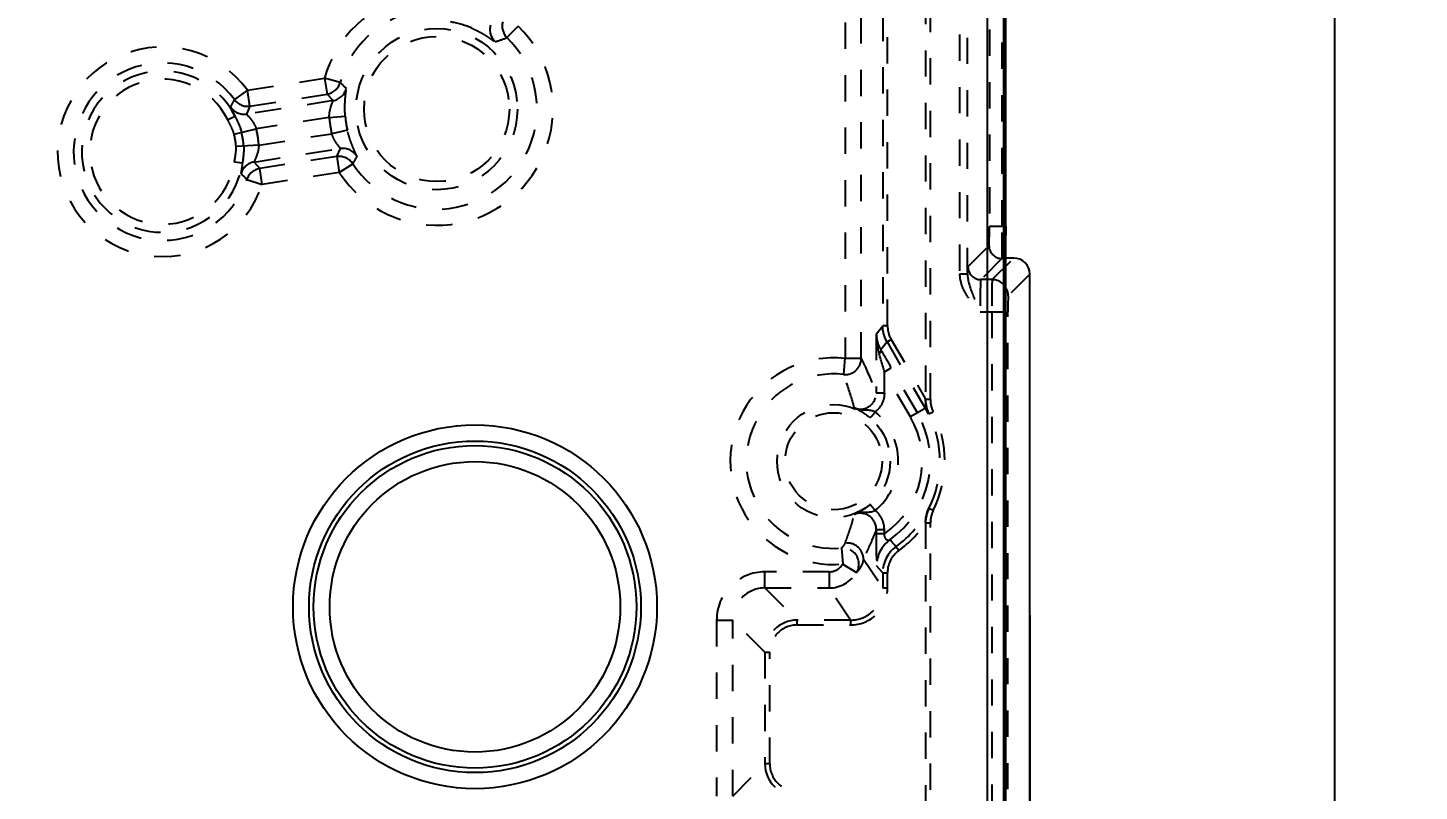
# Model space of a CAD drawing. Header units: millimetres. Extents: x -1265 to 1982, y -12197 to 1934.
# Drawn here: x 239.9 to 326.4, y 4.5 to 52 of the extents above; entities that cross this region are included whole.
import ezdxf

# ---------------------------------------------------------------- set-up
doc = ezdxf.new("R2010")
doc.units = ezdxf.units.MM
doc.header["$LTSCALE"] = 16.335
doc.header["$PDMODE"] = 3
doc.header["$PDSIZE"] = 0.3125
doc.linetypes.add('HIDDEN', pattern=[0.2, 0.1, -0.1])
doc.layers.get('0').update_dxf_attribs({"linetype": 'CONTINUOUS'})
doc.layers.get('Defpoints').update_dxf_attribs({"linetype": 'CONTINUOUS'})
doc.layers.add('DEFAULT_2', color=8, linetype='HIDDEN')
doc.styles.get("Standard").update_dxf_attribs({"font": 'txt', "width": 0.8})
doc.dimstyles.new('11', dxfattribs={"dimtxt": 8, "dimasz": 8, "dimexe": 0, "dimexo": 0, "dimgap": 0, "dimtad": 0, "dimdsep": 46, "dimtxsty": 'Standard', "dimcen": 0, "dimclrd": 4, "dimclre": 4, "dimclrt": 6, "dimazin": 0, "dimtp": 0.01, "dimtm": 0.01, "dimtfac": 1, "dimtofl": 0, "dimtmove": 0, "dimatfit": 3, "dimfxl": 0, "dimtolj": 1, "dimarcsym": 0})

# ---------------------------------------------------------------- blocks, each defined once
blk = doc.blocks.new('*D91')
at = {"color": 4, "lineweight": -2}
for p, q in [((177.508, 267.5), (321.138, 267.5)), ((321.138, 259.5), (321.138, 178.345)), ((321.138, -109.445), (321.138, 146.345)), ((107.131, -117.445), (321.138, -117.445))]:
    blk.add_line(p, q, dxfattribs=at)
at = {"color": 4}
for points in [[(319.804, 259.5), (322.471, 259.5), (321.138, 267.5)], [(319.804, -109.445), (322.471, -109.445), (321.138, -117.445)]]:
    blk.add_solid(points, dxfattribs=at)
at = {"layer": 'Defpoints', "color": 0}
for p in [(177.508, 267.5), (321.138, 267.5), (107.131, -117.445)]:
    blk.add_point(p, dxfattribs=at)
at = {"color": 6, "insert": (321.138, 162.345), "char_height": 8, "attachment_point": 5, "rotation": 90}
blk.add_mtext('\\A1;384.95', dxfattribs=at)
blk = doc.blocks.new('*D376')
at = {"color": 4, "lineweight": -2}
for p, q in [((302.177, 15.447), (302.177, -191.487)), ((-119.823, -87.596), (-119.823, -191.487)), ((-111.823, -191.487), (24.611, -191.487)), ((294.177, -191.487), (41.677, -191.487))]:
    blk.add_line(p, q, dxfattribs=at)
at = {"color": 4}
for points in [[(-111.823, -190.153), (-111.823, -192.82), (-119.823, -191.487)], [(294.177, -190.153), (294.177, -192.82), (302.177, -191.487)]]:
    blk.add_solid(points, dxfattribs=at)
at = {"layer": 'Defpoints', "color": 0}
for p in [(302.177, 15.447), (-119.823, -87.596), (-119.823, -191.487)]:
    blk.add_point(p, dxfattribs=at)
at = {"color": 6, "insert": (33.144, -191.487), "char_height": 8, "attachment_point": 5}
blk.add_mtext('\\A1;422', dxfattribs=at)

msp = doc.modelspace()

# ---------------------------------------------------------------- linework, layer by layer
at = {"color": 7, "linetype": 'Continuous'}
for p, q in [((300.677, -88.882), (300.677, 276.873)), ((299.546, -88.75), (299.546, 276.741)), ((300.546, 276.741), (300.546, -88.75)), ((301.177, 37.67), (300.677, 37.67)), ((302.177, -17.33), (302.177, 36.67))]:
    msp.add_line(p, q, dxfattribs=at)
for radius in [11.315, 10.316, 10.034, 9.034]:
    msp.add_circle((267.677, 15.97), radius, dxfattribs=at)
msp.add_ellipse((301.177, 36.67), major_axis=(0.707, 0.707), ratio=0.999695, start_param=-0.785256, end_param=0.785256, dxfattribs=at)
at = {"layer": 'DEFAULT_2', "color": 8, "linetype": 'HIDDEN'}
for p, q in [((295.677, 200.871), (295.693, 28.854)), ((295.993, 28.864), (295.993, 200.887)), ((293.03, 108.345), (293.03, 33.448)), ((293.33, 33.448), (293.33, 108.345)), ((297.807, 107.115), (297.807, 36.676)), ((298.307, 36.676), (298.307, 107.115)), ((299.663, 104.155), (299.663, 39.636)), ((300.463, 39.636), (300.463, 104.155)), ((290.694, 68.654), (290.694, 31.419)), ((291.694, 31.416), (291.694, 67.655)), ((269.667, 51.381), (270.368, 52.093)), ((253.532, 48.109), (258.327, 48.855)), ((259.291, 48.59), (258.327, 48.855)), ((258.327, 48.855), (258.481, 47.868)), ((253.533, 48.109), (252.724, 47.524)), ((253.687, 47.122), (253.533, 48.109)), ((253.687, 47.122), (258.481, 47.868)), ((258.849, 47.463), (258.481, 47.868)), ((258.849, 47.463), (253.474, 46.627)), ((253.687, 47.122), (253.474, 46.627)), ((252.757, 46.482), (252.308, 46.263)), ((258.613, 46.415), (254.076, 45.709)), ((258.613, 46.415), (259.609, 46.493)), ((252.703, 45.374), (254.076, 45.709)), ((254.233, 44.7), (258.77, 45.406)), ((259.742, 45.635), (258.77, 45.406)), ((254.233, 44.7), (252.823, 44.603)), ((253.939, 43.643), (259.314, 44.479)), ((259.085, 43.982), (259.314, 44.479)), ((253.212, 43.563), (252.717, 43.635)), ((253.939, 43.643), (254.292, 43.236)), ((259.085, 43.982), (254.292, 43.236)), ((259.085, 43.982), (259.239, 42.994)), ((259.239, 42.994), (260.076, 43.54)), ((253.496, 42.561), (254.445, 42.249)), ((254.445, 42.249), (254.292, 43.236)), ((259.239, 42.994), (254.445, 42.249)), ((300.677, 39.636), (299.663, 39.636)), ((298.333, 37.126), (299.643, 38.436)), ((300.443, 37.636), (299.132, 36.326)), ((299.833, 36.326), (301.177, 37.67)), ((300.443, 37.636), (300.626, 37.636)), ((300.677, 37.67), (300.626, 37.636)), ((298.307, 36.676), (297.807, 36.676)), ((302.177, 36.67), (300.833, 35.326)), ((299.833, 36.326), (299.132, 36.326)), ((299.084, 34.326), (300.815, 34.326)), ((299.816, 34.326), (299.816, -14.985)), ((300.815, -14.985), (300.815, 34.326)), ((292.632, 32.943), (293.03, 33.448)), ((292.632, 32.943), (292.632, 29.274)), ((293.33, 33.448), (293.03, 33.448)), ((293.298, 32.448), (292.913, 31.959)), ((293.298, 32.448), (293.558, 32.597)), ((293.298, 32.448), (295.679, 28.323)), ((293.558, 32.597), (295.677, 28.926)), ((290.677, 31.456), (290.583, 30.426)), ((291.694, 31.419), (290.694, 31.419)), ((293.132, 30.593), (293.565, 30.842)), ((294.751, 27.788), (293.132, 30.593)), ((293.132, 29.272), (293.132, 30.593)), ((295.184, 28.037), (293.565, 30.842)), ((293.132, 29.272), (292.632, 29.272)), ((295.677, 28.926), (295.677, 28.854)), ((295.993, 28.864), (295.693, 28.864)), ((295.735, 28.355), (294.751, 27.788)), ((295.902, 27.974), (295.879, 27.949)), ((295.902, 27.974), (296.17, 28.108)), ((295.879, 22.113), (295.902, 22.088)), ((296.17, 21.954), (295.902, 22.088)), ((292.632, 20.791), (293.132, 20.791)), ((292.632, 20.789), (292.632, 20.51)), ((293.132, 20.51), (293.132, 20.79)), ((295.693, 21.209), (295.693, -86.888)), ((295.693, 21.198), (295.993, 21.198)), ((295.993, -86.896), (295.993, 21.198)), ((293.132, 20.51), (292.632, 20.51)), ((290.462, 19.624), (290.549, 18.625)), ((294.029, 19.466), (293.853, 19.708)), ((290.549, 18.625), (291.408, 18.113)), ((291.832, 18.939), (293.03, 17.141)), ((293.03, 18.092), (292.649, 18.522)), ((289.695, 18.144), (285.702, 18.144)), ((285.702, 17.145), (285.702, 18.144)), ((289.695, 18.144), (289.695, 17.145)), ((293.03, 18.092), (293.33, 18.092)), ((293.03, 18.092), (293.03, 17.141)), ((293.33, 17.141), (293.33, 18.092)), ((285.702, 17.145), (289.695, 17.145)), ((285.702, 17.145), (287.706, 15.141)), ((291.031, 15.141), (289.695, 17.145)), ((293.33, 17.141), (293.03, 17.141)), ((282.703, 15.145), (283.703, 15.145)), ((282.703, 15.145), (282.703, 4.195)), ((285.707, 13.141), (283.703, 15.145)), ((283.703, 4.195), (283.703, 15.145)), ((291.031, 15.141), (287.706, 15.141)), ((287.706, 14.841), (287.706, 15.141)), ((287.706, 14.841), (291.031, 14.841)), ((291.031, 15.141), (291.031, 14.841)), ((285.707, 13.141), (286.007, 13.141)), ((285.707, 13.141), (285.707, 6.199)), ((286.007, 6.199), (286.007, 13.141)), ((283.703, 4.195), (285.707, 6.199)), ((286.007, 6.199), (285.707, 6.199))]:
    msp.add_line(p, q, dxfattribs=at)
for centre, radius in [((265.298, 46.939), 5.017), ((265.298, 46.939), 4.517), ((289.977, 25.031), 3.517), ((289.977, 25.031), 3.017)]:
    msp.add_circle(centre, radius, dxfattribs=at)
for centre, radius, start, end in [((265.298, 46.939), 7.23, 102.76386, 164.62717), ((265.298, 46.939), 6.23, 102.76386, 164.62717), ((265.298, 46.939), 7.23, 213.06225, 45.47661), ((265.298, 46.939), 5.487, 67.11976, 81.12071), ((269.605, 51.88), 1.001, 164.16863, 228.88181), ((270.369, 52.095), 1.001, 164.24832, 225.48736), ((265.298, 46.939), 6.23, 213.06225, 45.47661), ((144.978, 402.012), 372.141, 289.45841, 289.57609), ((248.247, 44.285), 6.524, 35.88721, 341.8086), ((248.247, 44.285), 5.525, 35.88082, 341.8086), ((248.247, 44.285), 5.017, 25.9698, 351.71962), ((248.247, 44.285), 4.517, 25.9698, 351.71961), ((258.325, 48.856), 1.001, 278.93071, 344.67225), ((258.694, 48.452), 1.001, 278.89691, 347.04851), ((253.321, 47.616), 1.001, 213.32042, 278.79551), ((253.535, 48.111), 1.001, 215.89682, 278.75816), ((265.298, 46.939), 6.706, 184.4788, 193.21061), ((265.298, 46.939), 5.707, 184.4788, 193.21061), ((248.247, 44.285), 4.586, 3.96439, 13.72503), ((248.247, 44.285), 5.058, 3.9644, 13.72503), ((248.247, 44.285), 6.001, 3.96439, 13.72503), ((259.467, 43.49), 1.001, 30.57526, 98.79222), ((254.093, 42.654), 1.001, 98.89391, 164.369), ((259.238, 42.993), 1.001, 33.01695, 98.75797), ((289.991, 27.526), 33.93, 150.95493, 151.84151), ((254.447, 42.248), 1.001, 98.92961, 161.79194), ((300.443, 38.436), 0.8, 180.02106, 269.97894), ((299.133, 37.126), 0.8, 180.02106, 269.97894), ((299.832, 35.325), 1, 0.02106, 89.97894), ((295.03, 33.447), 1.7, 179.99765, 209.99778), ((294.629, 32.985), 2, 199.65519, 210.85594), ((289.977, 25.031), 6.428, 83.59324, 275.12343), ((290.694, 31.42), 1, 263.62935, 359.93835), ((120.203, -19.288), 179.979, 16.08994, 16.46026), ((198.402, -23.974), 109.822, 29.94324, 30.61785), ((289.977, 25.031), 5.429, 83.60592, 275.12343), ((291.633, 29.27), 0.999, 248.63843, 0.2385), ((297.729, 28.836), 2.051, 179.93131, 205.6158), ((297.693, 28.864), 1.7, 179.99827, 206.41733), ((289.977, 25.031), 4.018, 310.18973, 49.81027), ((289.977, 25.031), 5.513, 304.90853, 30), ((289.977, 25.031), 6.013, 305.66513, 30), ((289.977, 25.031), 6.584, 26.31009, 30), ((289.977, 25.031), 6.616, 333.58175, 26.41825), ((289.977, 25.031), 6.915, 333.58185, 26.41809), ((291.633, 20.792), 0.999, 359.81427, 111.36094), ((289.883, 25.112), 3.64, 308.97141, 310.19534), ((289.977, 25.031), 6.584, 306.05828, 333.68991), ((297.693, 21.198), 1.7, 153.58262, 180.00226), ((289.977, 25.031), 6.884, 306.05771, 325.89395), ((290.832, 18.937), 1, 0.06336, 97.94836), ((294.649, 18.521), 2, 125.66049, 179.97669), ((425.583, 131.261), 172.618, 220.06868, 220.25887), ((290.55, 18.627), 1, 329.09475, 94.96671), ((295.029, 18.092), 1.999, 126.05463, 180.00406), ((295.03, 18.092), 1.7, 126.06324, 180.00505), ((285.702, 15.146), 2.999, 89.98948, 180.01052), ((289.695, 19.144), 2, 270.00643, 328.94949), ((285.701, 15.147), 1.998, 89.96413, 180.03587), ((291.031, 17.14), 2.299, 270.00379, 0.01588), ((291.031, 17.14), 1.999, 269.99612, 0.01806), ((287.706, 13.141), 1.999, 90.00036, 179.99964), ((287.706, 13.142), 1.699, 89.98821, 180.01179), ((287.706, 6.199), 1.999, 180.00036, 269.99964), ((287.706, 6.199), 1.699, 179.98821, 270.01179)]:
    msp.add_arc(centre, radius, start, end, dxfattribs=at)
for points, knots in [([(267.431, 51.994), (267.54, 51.948), (267.75, 51.851), (268.044, 51.698), (268.302, 51.547), (268.517, 51.409), (268.688, 51.292), (268.802, 51.212), (268.871, 51.165), (268.907, 51.143), (268.929, 51.131), (268.943, 51.124), (268.947, 51.126)], [0, 0, 0, 0, 0.202967, 0.395521, 0.567612, 0.714775, 0.8337, 0.921925, 0.953865, 0.977511, 0.99281, 1, 1, 1, 1]), ([(259.609, 46.493), (259.6, 46.611), (259.588, 46.841), (259.588, 47.171), (259.602, 47.468), (259.623, 47.721), (259.646, 47.925), (259.663, 48.062), (259.671, 48.143), (259.674, 48.185), (259.674, 48.21), (259.673, 48.225), (259.67, 48.228)], [0, 0, 0, 0, 0.203803, 0.39708, 0.569557, 0.716597, 0.834951, 0.922465, 0.954104, 0.97754, 0.992749, 1, 1, 1, 1]), ([(252.485, 47.066), (252.482, 47.062), (252.489, 47.044), (252.5, 47.013), (252.524, 46.964), (252.572, 46.867), (252.654, 46.706), (252.721, 46.564), (252.757, 46.482)], [0, 0, 0, 0, 0.024088, 0.077094, 0.159799, 0.271969, 0.582242, 1, 1, 1, 1]), ([(258.613, 46.415), (258.612, 46.547), (258.635, 46.741), (258.691, 46.984), (258.737, 47.139), (258.782, 47.268), (258.819, 47.362), (258.842, 47.424), (258.851, 47.451), (258.852, 47.462), (258.849, 47.463)], [0, 0, 0, 0, 0.367384, 0.53776, 0.690012, 0.817101, 0.914032, 0.976138, 0.992783, 1, 1, 1, 1]), ([(252.703, 45.374), (252.664, 45.531), (252.533, 45.832), (252.384, 46.12), (252.308, 46.263)], [0, 0, 0, 0, 0.499621, 1, 1, 1, 1]), ([(252.757, 46.482), (252.793, 46.408), (252.951, 46.087), (253.095, 45.754), (253.161, 45.485)], [0, 0, 0, 0, 0.229218, 1, 1, 1, 1]), ([(253.474, 46.627), (253.472, 46.625), (253.478, 46.615), (253.488, 46.602), (253.509, 46.579), (253.549, 46.536), (253.615, 46.464), (253.706, 46.358), (253.807, 46.225), (253.946, 46.014), (254.034, 45.836), (254.076, 45.709)], [0, 0, 0, 0, 0.007031, 0.023924, 0.050861, 0.087256, 0.185735, 0.314055, 0.466727, 0.636537, 1, 1, 1, 1]), ([(259.314, 44.479), (259.315, 44.481), (259.311, 44.492), (259.295, 44.515), (259.254, 44.566), (259.19, 44.645), (259.108, 44.754), (259.017, 44.888), (258.89, 45.102), (258.809, 45.28), (258.77, 45.406)], [0, 0, 0, 0, 0.007217, 0.023862, 0.085968, 0.182899, 0.309988, 0.46224, 0.632616, 1, 1, 1, 1]), ([(260.328, 44), (260.33, 44.004), (260.326, 44.018), (260.319, 44.043), (260.303, 44.081), (260.27, 44.156), (260.213, 44.282), (260.13, 44.469), (260.032, 44.703), (259.929, 44.982), (259.828, 45.297), (259.769, 45.52), (259.742, 45.635)], [0, 0, 0, 0, 0.007243, 0.022427, 0.045831, 0.077444, 0.164922, 0.283272, 0.430431, 0.602992, 0.796222, 1, 1, 1, 1]), ([(252.717, 43.635), (252.746, 43.795), (252.8, 44.114), (252.834, 44.441), (252.823, 44.603)], [0, 0, 0, 0, 0.500379, 1, 1, 1, 1]), ([(253.293, 44.635), (253.3, 44.539), (253.305, 44.179), (253.248, 43.823), (253.212, 43.563)], [0, 0, 0, 0, 0.268866, 1, 1, 1, 1]), ([(254.233, 44.7), (254.231, 44.566), (254.202, 44.37), (254.133, 44.127), (254.077, 43.97), (254.023, 43.841), (253.982, 43.753), (253.957, 43.699), (253.945, 43.671), (253.938, 43.656), (253.936, 43.644), (253.939, 43.643)], [0, 0, 0, 0, 0.363463, 0.533273, 0.685945, 0.814265, 0.912744, 0.949139, 0.976076, 0.992969, 1, 1, 1, 1]), ([(253.212, 43.563), (253.202, 43.474), (253.181, 43.318), (253.152, 43.14), (253.136, 43.033), (253.128, 42.979), (253.127, 42.947), (253.126, 42.928), (253.13, 42.924)], [0, 0, 0, 0, 0.41776, 0.728032, 0.8402, 0.922905, 0.975912, 1, 1, 1, 1]), ([(299.643, 38.436), (299.645, 38.438), (299.645, 38.448), (299.648, 38.466), (299.649, 38.497), (299.652, 38.558), (299.655, 38.658), (299.658, 38.805), (299.66, 38.984), (299.663, 39.264), (299.663, 39.484), (299.663, 39.636)], [0, 0, 0, 0, 0.006796, 0.023004, 0.048344, 0.082459, 0.175536, 0.299262, 0.450013, 0.621603, 1, 1, 1, 1]), ([(300.443, 37.636), (300.445, 37.64), (300.444, 37.656), (300.448, 37.686), (300.449, 37.736), (300.452, 37.838), (300.455, 38.006), (300.458, 38.251), (300.46, 38.549), (300.463, 39.016), (300.463, 39.383), (300.463, 39.636)], [0, 0, 0, 0, 0.006503, 0.022313, 0.047272, 0.081194, 0.174716, 0.299091, 0.449817, 0.621352, 1, 1, 1, 1]), ([(300.677, 39.636), (300.677, 39.507), (300.677, 39.255), (300.674, 38.888), (300.669, 38.549), (300.663, 38.251), (300.656, 38.006), (300.649, 37.837), (300.641, 37.736), (300.637, 37.686), (300.631, 37.656), (300.63, 37.639), (300.626, 37.636)], [0, 0, 0, 0, 0.192432, 0.378398, 0.549794, 0.700386, 0.824681, 0.918182, 0.952127, 0.977152, 0.993106, 1, 1, 1, 1]), ([(297.807, 36.676), (297.816, 36.448), (297.892, 35.99), (298.204, 35.373), (298.617, 34.826), (298.923, 34.487), (299.084, 34.326)], [0, 0, 0, 0, 0.250237, 0.499803, 0.750308, 1, 1, 1, 1]), ([(298.307, 36.676), (298.305, 36.295), (298.578, 35.487), (298.908, 34.737), (299.084, 34.326)], [0, 0, 0, 0, 0.46007, 1, 1, 1, 1]), ([(298.307, 36.676), (298.308, 36.739), (298.312, 36.848), (298.317, 36.974), (298.322, 37.05), (298.325, 37.088), (298.329, 37.11), (298.33, 37.123), (298.333, 37.126)], [0, 0, 0, 0, 0.418582, 0.728306, 0.840289, 0.922994, 0.976153, 1, 1, 1, 1]), ([(299.132, 36.326), (299.129, 36.323), (299.127, 36.305), (299.121, 36.275), (299.118, 36.223), (299.111, 36.122), (299.105, 35.955), (299.097, 35.71), (299.092, 35.412), (299.088, 35.074), (299.085, 34.707), (299.084, 34.455), (299.084, 34.326)], [0, 0, 0, 0, 0.006996, 0.023282, 0.048663, 0.082798, 0.175876, 0.299568, 0.450258, 0.621771, 0.807291, 1, 1, 1, 1]), ([(299.833, 36.326), (299.831, 36.322), (299.831, 36.306), (299.828, 36.275), (299.828, 36.225), (299.825, 36.124), (299.823, 35.956), (299.82, 35.71), (299.818, 35.412), (299.816, 34.945), (299.816, 34.578), (299.816, 34.326)], [0, 0, 0, 0, 0.00648, 0.022281, 0.047236, 0.081156, 0.174678, 0.299058, 0.449791, 0.621334, 1, 1, 1, 1]), ([(300.833, 35.326), (300.827, 35.32), (300.832, 35.288), (300.823, 35.234), (300.824, 35.14), (300.82, 35.018), (300.818, 34.869), (300.816, 34.636), (300.815, 34.452), (300.815, 34.326)], [0, 0, 0, 0, 0.022963, 0.082427, 0.175514, 0.29925, 0.450006, 0.6216, 1, 1, 1, 1]), ([(292.632, 32.943), (292.633, 32.89), (292.644, 32.676), (292.692, 32.464), (292.746, 32.312)], [0, 0, 0, 0, 0.246856, 1, 1, 1, 1]), ([(292.746, 32.312), (292.75, 32.3), (292.756, 32.243), (292.729, 32.187), (292.702, 32.152)], [0, 0, 0, 0, 0.213544, 1, 1, 1, 1]), ([(291.694, 31.416), (291.774, 31.25), (292.105, 30.544), (292.41, 29.826), (292.632, 29.274)], [0, 0, 0, 0, 0.236053, 1, 1, 1, 1]), ([(292.913, 31.959), (292.93, 31.925), (292.902, 31.82), (292.845, 31.749), (292.806, 31.709)], [0, 0, 0, 0, 0.40875, 1, 1, 1, 1]), ([(291.269, 28.339), (291.222, 28.523), (291.024, 29.229), (290.778, 29.92), (290.583, 30.426)], [0, 0, 0, 0, 0.259341, 1, 1, 1, 1]), ([(293.132, 29.272), (293.132, 29.05), (293.032, 28.598), (292.742, 28.241), (292.57, 28.1)], [0, 0, 0, 0, 0.500065, 1, 1, 1, 1]), ([(291.269, 28.34), (291.396, 28.288), (291.65, 28.228), (292.008, 28.224), (292.319, 28.211), (292.499, 28.142), (292.575, 28.097)], [0, 0, 0, 0, 0.306002, 0.577292, 0.802368, 1, 1, 1, 1]), ([(292.192, 27.764), (292.1, 27.839), (291.809, 28.056), (291.492, 28.237), (291.269, 28.339)], [0, 0, 0, 0, 0.325693, 1, 1, 1, 1]), ([(292.57, 28.1), (292.529, 28.052), (292.467, 27.982), (292.393, 27.89), (292.347, 27.83), (292.31, 27.783), (292.266, 27.754), (292.247, 27.747), (292.223, 27.739), (292.225, 27.737)], [0, 0, 0, 0, 0.378188, 0.54999, 0.70012, 0.822735, 0.916085, 0.978833, 1, 1, 1, 1]), ([(290.693, 19.928), (290.747, 20.071), (290.961, 20.661), (291.15, 21.262), (291.269, 21.723)], [0, 0, 0, 0, 0.242963, 1, 1, 1, 1]), ([(291.269, 21.723), (291.328, 21.75), (291.646, 21.906), (291.947, 22.1), (292.172, 22.282)], [0, 0, 0, 0, 0.181339, 1, 1, 1, 1]), ([(292.574, 21.964), (292.498, 21.92), (292.318, 21.851), (292.007, 21.838), (291.65, 21.834), (291.395, 21.774), (291.269, 21.723)], [0, 0, 0, 0, 0.197653, 0.422797, 0.69409, 1, 1, 1, 1]), ([(292.57, 21.962), (292.529, 22.01), (292.452, 22.1), (292.364, 22.207), (292.306, 22.275), (292.273, 22.31), (292.254, 22.327), (292.239, 22.337), (292.236, 22.334)], [0, 0, 0, 0, 0.379947, 0.702975, 0.826622, 0.918502, 0.976189, 1, 1, 1, 1]), ([(293.132, 20.79), (293.132, 21.013), (293.032, 21.463), (292.742, 21.822), (292.57, 21.962)], [0, 0, 0, 0, 0.50005, 1, 1, 1, 1]), ([(295.879, 22.113), (295.847, 22.046), (295.729, 21.762), (295.677, 21.452), (295.677, 21.219)], [0, 0, 0, 0, 0.242566, 1, 1, 1, 1]), ([(292.632, 20.789), (292.567, 20.625), (292.313, 20.003), (292.043, 19.388), (291.832, 18.939)], [0, 0, 0, 0, 0.262732, 1, 1, 1, 1]), ([(290.462, 19.624), (290.491, 19.648), (290.586, 19.734), (290.662, 19.843), (290.693, 19.928)], [0, 0, 0, 0, 0.297366, 1, 1, 1, 1]), ([(292.632, 20.51), (292.632, 20.302), (292.63, 19.989), (292.631, 19.575), (292.632, 19.277), (292.634, 19.044), (292.637, 18.876), (292.638, 18.767), (292.642, 18.674), (292.641, 18.6), (292.649, 18.554), (292.644, 18.527), (292.649, 18.522)], [0, 0, 0, 0, 0.313988, 0.472427, 0.624603, 0.762597, 0.823984, 0.87905, 0.926475, 0.964407, 0.989889, 1, 1, 1, 1]), ([(293.132, 20.51), (293.1, 20.42), (293.152, 20.256), (293.275, 20.138), (293.361, 20.118), (293.406, 20.122), (293.438, 20.13), (293.459, 20.138), (293.473, 20.141), (293.481, 20.147), (293.483, 20.146)], [0, 0, 0, 0, 0.462172, 0.708171, 0.798332, 0.882827, 0.924764, 0.962056, 0.989062, 1, 1, 1, 1]), ([(289.695, 18.144), (289.864, 18.144), (290.207, 18.239), (290.464, 18.483), (290.551, 18.629)], [0, 0, 0, 0, 0.500001, 1, 1, 1, 1]), ([(291.832, 18.938), (291.82, 18.869), (291.744, 18.566), (291.571, 18.292), (291.408, 18.113)], [0, 0, 0, 0, 0.223141, 1, 1, 1, 1])]:
    msp.add_open_spline(points, degree=3, knots=knots, dxfattribs=at)
for points in [[(259.29, 48.592), (259.416, 48.47), (259.543, 48.349), (259.67, 48.228)], [(252.485, 47.066), (252.565, 47.219), (252.644, 47.371), (252.724, 47.524)], [(253.496, 42.56), (253.374, 42.681), (253.252, 42.803), (253.13, 42.924)], [(292.632, 32.943), (292.634, 32.678), (292.656, 32.412), (292.702, 32.152)], [(293.298, 32.448), (293.125, 32.746), (293.03, 33.102), (293.03, 33.448)], [(292.702, 32.152), (292.729, 32.003), (292.763, 31.854), (292.806, 31.709)], [(295.693, 28.864), (295.693, 28.56), (295.766, 28.247), (295.902, 27.974)], [(295.902, 22.088), (295.766, 21.815), (295.693, 21.502), (295.693, 21.198)]]:
    msp.add_open_spline(points, degree=3, dxfattribs=at)

# ---------------------------------------------------------------- dimensions: what is measured, and where the dimension line sits
dim = msp.add_linear_dim(base=(321.1378, 267.4999), p1=(107.1313, -117.4455), p2=(177.5085, 267.4999), angle=90, dimstyle='11')
dim.commit()
dim.dimension.update_dxf_attribs({"geometry": '*D91', "text_midpoint": (321.1378, 162.3454), "dimtype": 160})
dim = msp.add_linear_dim(base=(-119.823, -191.487), p1=(302.177, 15.447), p2=(-119.823, -87.596), dimstyle='11', override={"dimfxl": 1.25, "dimarcsym": 1})
dim.commit()
dim.dimension.update_dxf_attribs({"geometry": '*D376', "text_midpoint": (33.144, -191.487), "dimtype": 160})

doc.saveas('drawing.dxf')
